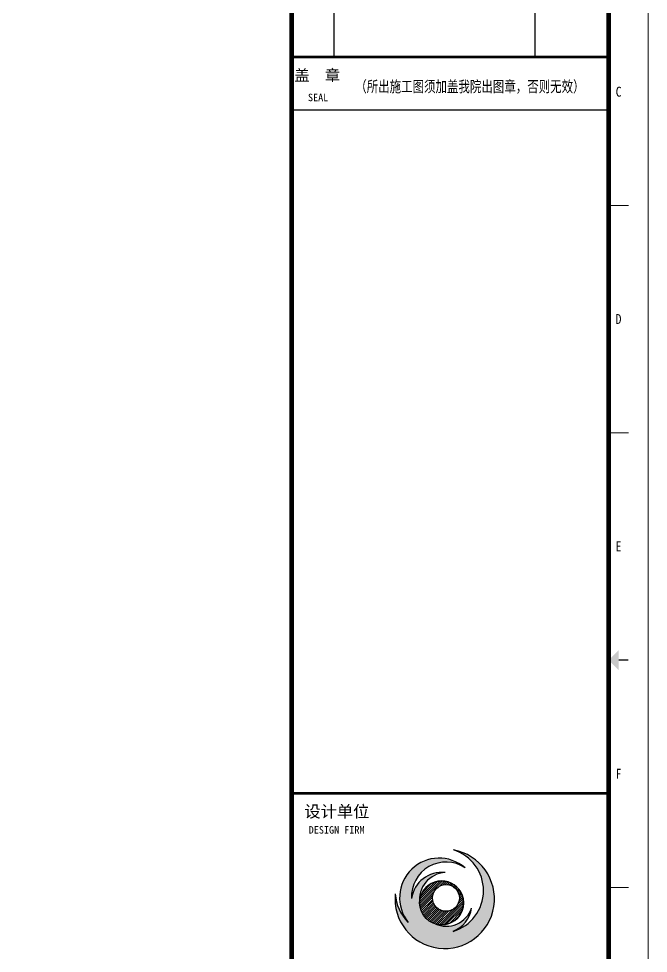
# Model space of a CAD drawing. Extents: x 802298 to 1915382, y -2285475 to -1340051.
# Drawn here: x 1425797 to 1449603, y -2252070 to -2216717 of the extents above; entities that cross this region are included whole.
import ezdxf
from ezdxf.enums import TextEntityAlignment as Align

# ---------------------------------------------------------------- set-up
doc = ezdxf.new("R2010")
doc.units = 0
doc.header["$LTSCALE"] = 1000
doc.header["$MEASUREMENT"] = 0
doc.layers.add('1', color=3, linetype='CONTINUOUS')
doc.layers.add('tk', color=253, linetype='CONTINUOUS')
doc.layers.add('图框', color=7, linetype='CONTINUOUS', lineweight=5)
doc.styles.add('TKZ1', font='SIMHEI.TTF', dxfattribs={"width": 0.7})
doc.styles.add('图签栏', font='SimSun.ttf')

# ---------------------------------------------------------------- blocks, each defined once
blk = doc.blocks.new('A$C790473E3')
at = {"layer": 'tk'}
blk.add_hatch(color=256, dxfattribs=at).paths.add_polyline_path([(12277, 22805, -0.4358242), (25158, 38243, 0.4034982), (8203, 25238, -0.6154452), (35207, 40694, 0.9131699), (6565, 13084, -0.1859392), (0, 27582, 2.2949898), (29364, 49669, -0.7433742), (29147, 8589, 0.2704113), (38508, 20344, -0.4456628), (20141, 12365, -0.3262317)])
h = blk.add_hatch(dxfattribs=at)
h.set_pattern_fill('ANSI31', color=256, scale=6118.035339, style=0)
h.set_pattern_definition([(45, (-835537.9, 198731.2), (-540.76303, 540.76303), [])])
h.paths.add_polyline_path([(34441, 22970, 1.0074548), (12277, 22805, 0.9926004)])
h.paths.add_polyline_path([(18828, 25457, -1), (32328, 25457, -1)], flags=16)
blk.add_circle((23359, 22970), 11082, dxfattribs=at)
at = {"layer": 'tk', "color": 2}
blk.add_circle((25578, 25457), 6750, dxfattribs=at)
for centre, radius, start, end in [((24948, 24977), 25084, 174.03869, 79.86154), ((23075, 29161), 21450, 286.44545, 72.95009), ((22142, 25587), 19974, 49.14596, 218.75151), ((25605, 26152), 17427, 56.56444, 183.00452), ((23426, 22946), 15395, 83.53959, 171.43554), ((25891, 24539), 13724, 93.06127, 187.25622), ((23359, 22970), 11082, 253.12295, 180.85108), ((22101, 28855), 22137, 183.29715, 225.4301), ((25737, 24611), 13464, 245.44008, 341.5231), ((23754, 22488), 14908, 291.20681, 351.73296)]:
    blk.add_arc(centre, radius, start, end, dxfattribs=at)
blk = doc.blocks.new('图框')
at = {"layer": '1'}
for p, q in [((-11886, 76898), (-11886, 67310)), ((-4295, 76898), (-4295, 67310)), ((-13484, 67310), (-1498, 67310)), ((-13484, 65312), (-1498, 65312)), ((-13484, 65312), (-1498, 65312))]:
    blk.add_line(p, q, dxfattribs=at)
at = {"layer": '1', "const_width": 99.9}
for points in [[(-13484, 67310), (-1498, 67310)], [(-13484, 39453), (-1498, 39453)]]:
    blk.add_lwpolyline(points, dxfattribs=at)
at = {"layer": '图框'}
for p, q in [((0, 0), (0, 88994)), ((-749, 61697), (-1498, 61697)), ((-749, 53097), (-1498, 53097)), ((-749, 35897), (-1498, 35897))]:
    blk.add_line(p, q, dxfattribs=at)
at = {"layer": '图框', "const_width": 180}
blk.add_lwpolyline([(-1498, 87496), (-122254, 87496), (-122254, 1498), (-1498, 1498)], close=True, dxfattribs=at)
at = {"layer": '图框'}
for points, const_width in [([(-13484, 87496), (-13484, 1498)], 180), ([(-1124, 44497), (-749, 44497)], 44.9), ([(-13484, 39453), (-1498, 39453)], 89.9)]:
    blk.add_lwpolyline(points, dxfattribs=dict(at, const_width=const_width))
blk.add_solid([(-1124, 44122), (-1124, 44872), (-1498, 44497)], dxfattribs=at)
at = {"layer": '图框', "linetype": 'ByBlock', "xscale": 0.07491081953048706, "yscale": 0.07491081999614835, "zscale": 0.0749108204618102}
blk.add_blockref('A$C790473E3', (-9566, 33592), dxfattribs=at)
at = {"layer": '1', "style": '图签栏'}
for s, height, p in [('盖  章', 423.7, (-13383, 66406)), ('SEAL', 282.5, (-12868, 65636)), ('DESIGN FIRM', 282.49, (-12841, 37932))]:
    blk.add_text(s, height=height, dxfattribs=at).set_placement(p)
at = {"layer": '1', "style": '图签栏', "width": 0.75}
blk.add_text('（所出施工图须加盖我院出图章，否则无效）', height=423.74, dxfattribs=at).set_placement((-11080, 65981))
at = {"layer": '1', "style": '图签栏'}
blk.add_text('设计单位', height=449.5, dxfattribs=at).set_placement((-11775, 38779), align=Align.MIDDLE)
at = {"layer": '图框', "style": 'TKZ1', "width": 0.85}
for s, p in [('C', (-1124, 65996)), ('D', (-1124, 57397)), ('E', (-1124, 48797)), ('F', (-1124, 40197))]:
    blk.add_text(s, height=375, dxfattribs=at).set_placement(p, align=Align.MIDDLE)

msp = doc.modelspace()

# ---------------------------------------------------------------- block references
at = {"layer": '图框'}
msp.add_blockref('图框', (1449602.6, -2285474.5), dxfattribs=at)

doc.saveas('drawing.dxf')
